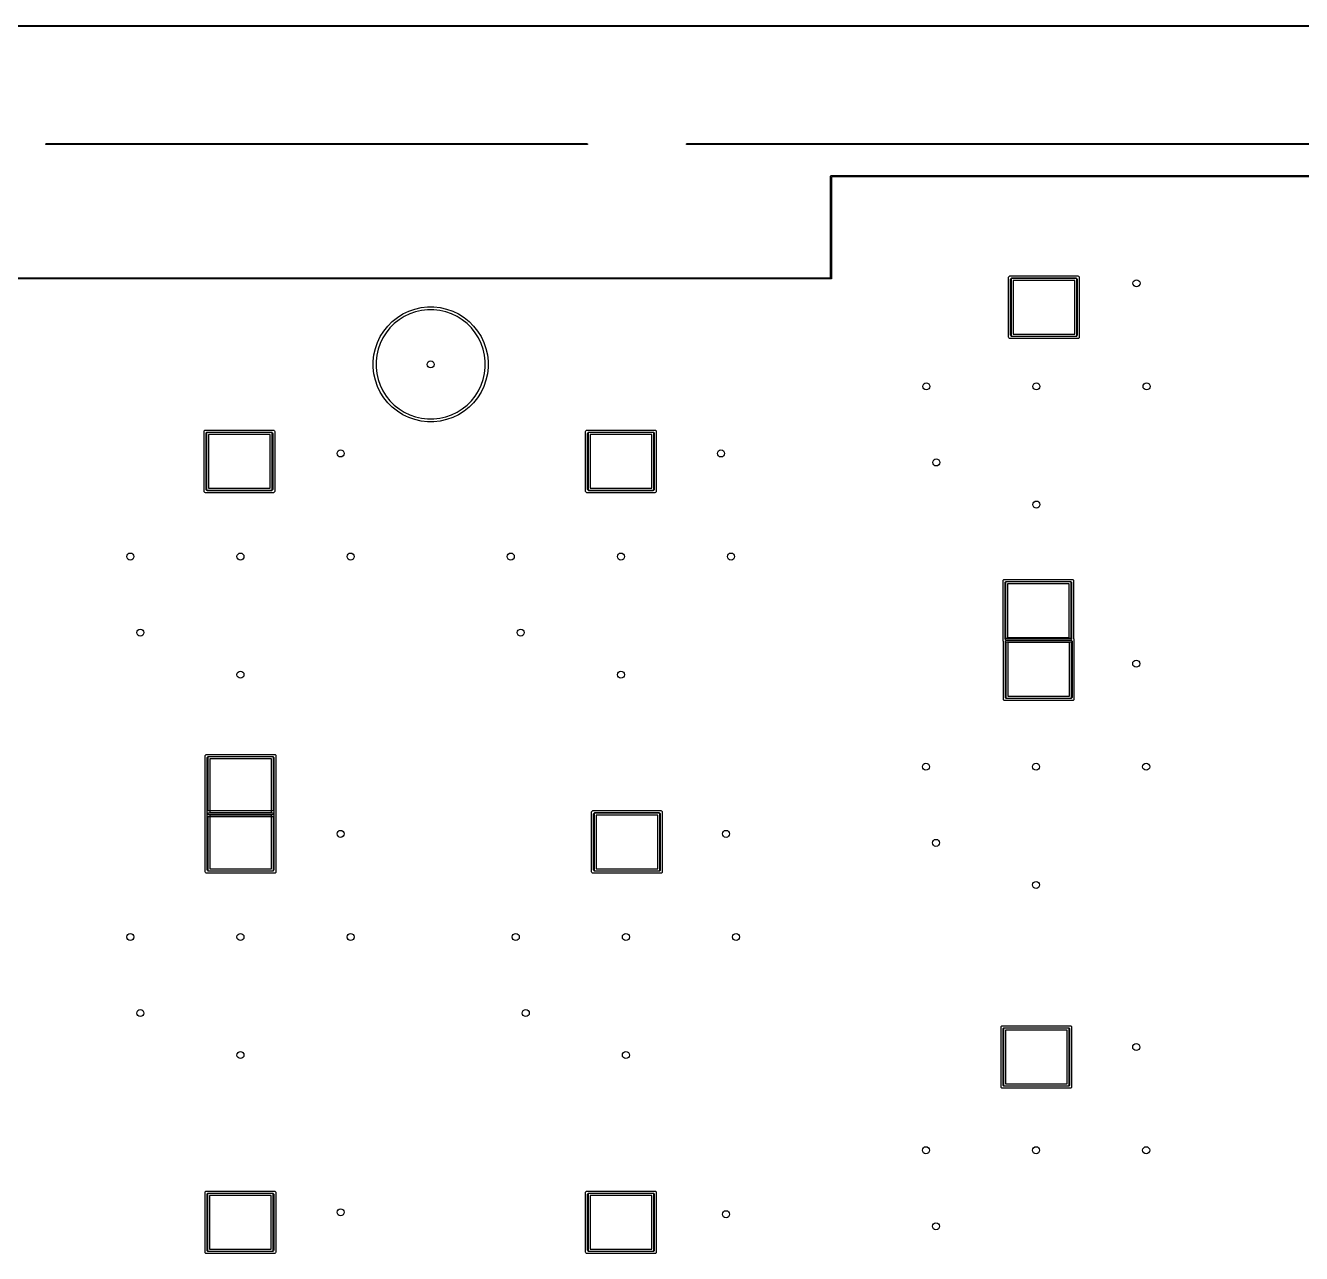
# Model space of a CAD drawing. Extents: x 2.3 to 15.6, y -7 to -1.
# Drawn here: x 10.424 to 12.933, y -4.087 to -1.672 of the extents above; entities that cross this region are included whole.
import ezdxf

# ---------------------------------------------------------------- set-up
doc = ezdxf.new("R2010")
doc.units = 0
doc.header["$MEASUREMENT"] = 0
doc.layers.add('BLACK', color=7, linetype='CONTINUOUS')

msp = doc.modelspace()

# ---------------------------------------------------------------- linework, layer by layer
at = {"layer": 'BLACK', "linetype": 'CONTINUOUS'}
for p, q in [((2.3504, -1.6722), (15.5866, -1.6722)), ((15.5856, -1.6742), (2.3514, -1.6742)), ((10.4637, -1.9051), (10.4642, -1.9046)), ((10.4637, -1.9059), (10.4637, -1.9051)), ((10.4642, -1.9064), (10.4637, -1.9059)), ((10.4642, -1.9046), (10.4646, -1.9045)), ((10.4646, -1.9065), (10.4642, -1.9064)), ((10.4646, -1.9045), (10.5236, -1.9045)), ((10.5236, -1.9065), (10.4646, -1.9065)), ((10.5236, -1.9045), (11.5276, -1.9045)), ((11.5276, -1.9065), (10.5236, -1.9065)), ((11.5276, -1.9045), (11.5279, -1.9046)), ((11.5279, -1.9064), (11.5276, -1.9065)), ((11.5279, -1.9046), (11.5285, -1.9051)), ((11.5285, -1.9059), (11.5279, -1.9064)), ((11.5285, -1.9051), (11.5285, -1.9059)), ((11.7235, -1.9051), (11.724, -1.9046)), ((11.7235, -1.9059), (11.7235, -1.9051)), ((11.724, -1.9064), (11.7235, -1.9059)), ((11.724, -1.9046), (11.7244, -1.9045)), ((11.7244, -1.9065), (11.724, -1.9064)), ((11.7244, -1.9045), (11.8976, -1.9045)), ((11.8976, -1.9065), (11.7244, -1.9065)), ((11.8976, -1.9045), (15.5856, -1.9045)), ((15.5866, -1.9065), (11.8976, -1.9065)), ((12.0069, -1.9685), (12.007, -1.9681)), ((12.0069, -2.1683), (12.0069, -1.9685)), ((12.007, -1.9681), (12.0075, -1.9676)), ((12.0075, -1.9676), (12.0079, -1.9675)), ((12.0079, -1.9675), (12.874, -1.9675)), ((12.0089, -1.9695), (12.0089, -2.1693)), ((12.874, -1.9695), (12.0089, -1.9695)), ((12.874, -1.9675), (12.9831, -1.9675)), ((12.9821, -1.9695), (12.874, -1.9695)), ((10.3622, -2.1683), (12.0069, -2.1683)), ((12.0079, -2.1703), (10.3622, -2.1703)), ((12.0083, -2.1702), (12.0079, -2.1703)), ((12.0088, -2.1697), (12.0083, -2.1702)), ((12.0089, -2.1693), (12.0088, -2.1697)), ((12.3569, -2.1671), (12.357, -2.1662)), ((12.3569, -2.2852), (12.3569, -2.1671)), ((12.357, -2.1662), (12.3583, -2.1649)), ((12.3583, -2.1649), (12.3592, -2.1648)), ((12.3592, -2.1648), (12.4931, -2.1648)), ((12.3608, -2.1711), (12.361, -2.1702)), ((12.3608, -2.2813), (12.3608, -2.1711)), ((12.361, -2.1702), (12.3623, -2.1689)), ((12.3616, -2.1695), (12.3616, -2.2829)), ((12.4907, -2.1695), (12.3616, -2.1695)), ((12.3623, -2.1689), (12.3632, -2.1687)), ((12.3632, -2.1687), (12.4891, -2.1687)), ((12.3655, -2.1734), (12.3655, -2.2789)), ((12.4868, -2.1734), (12.3655, -2.1734)), ((12.4868, -2.2789), (12.4868, -2.1734)), ((12.4891, -2.1687), (12.4901, -2.1689)), ((12.4901, -2.1689), (12.4913, -2.1702)), ((12.4907, -2.2829), (12.4907, -2.1695)), ((12.4913, -2.1702), (12.4915, -2.1711)), ((12.4915, -2.1711), (12.4915, -2.2813)), ((12.4931, -2.1648), (12.494, -2.1649)), ((12.494, -2.1649), (12.4953, -2.1662)), ((12.4953, -2.1662), (12.4954, -2.1671)), ((12.4954, -2.1671), (12.4954, -2.2852)), ((11.1772, -2.234), (11.1891, -2.2298)), ((11.1891, -2.2298), (11.2015, -2.227)), ((11.2025, -2.2326), (11.1907, -2.2353)), ((11.2015, -2.227), (11.2141, -2.2256)), ((11.2144, -2.2313), (11.2025, -2.2326)), ((11.2141, -2.2256), (11.2268, -2.2256)), ((11.2265, -2.2313), (11.2144, -2.2313)), ((11.2385, -2.2326), (11.2265, -2.2313)), ((11.2268, -2.2256), (11.2394, -2.227)), ((11.2502, -2.2353), (11.2385, -2.2326)), ((11.2394, -2.227), (11.2518, -2.2298)), ((11.2518, -2.2298), (11.2638, -2.234)), ((11.1361, -2.2632), (11.145, -2.2542)), ((11.145, -2.2542), (11.155, -2.2463)), ((11.1583, -2.2509), (11.1489, -2.2585)), ((11.155, -2.2463), (11.1657, -2.2395)), ((11.1685, -2.2445), (11.1583, -2.2509)), ((11.1657, -2.2395), (11.1772, -2.234)), ((11.1794, -2.2393), (11.1685, -2.2445)), ((11.1907, -2.2353), (11.1794, -2.2393)), ((11.2616, -2.2393), (11.2502, -2.2353)), ((11.2724, -2.2445), (11.2616, -2.2393)), ((11.2638, -2.234), (11.2752, -2.2395)), ((11.2827, -2.2509), (11.2724, -2.2445)), ((11.2752, -2.2395), (11.286, -2.2463)), ((11.2921, -2.2585), (11.2827, -2.2509)), ((11.286, -2.2463), (11.2959, -2.2542)), ((11.2959, -2.2542), (11.3049, -2.2632)), ((11.1214, -2.2838), (11.1282, -2.2731)), ((11.1328, -2.2764), (11.1264, -2.2866)), ((11.1282, -2.2731), (11.1361, -2.2632)), ((11.1404, -2.267), (11.1328, -2.2764)), ((11.1489, -2.2585), (11.1404, -2.267)), ((11.3006, -2.267), (11.2921, -2.2585)), ((11.3081, -2.2764), (11.3006, -2.267)), ((11.3049, -2.2632), (11.3128, -2.2731)), ((11.3145, -2.2866), (11.3081, -2.2764)), ((11.3128, -2.2731), (11.3195, -2.2838)), ((12.361, -2.2822), (12.3608, -2.2813)), ((12.3623, -2.2835), (12.361, -2.2822)), ((12.3616, -2.2829), (12.4907, -2.2829)), ((12.3655, -2.2789), (12.4868, -2.2789)), ((12.4913, -2.2822), (12.4901, -2.2835)), ((12.4915, -2.2813), (12.4913, -2.2822)), ((11.1089, -2.3196), (11.1117, -2.3072)), ((11.1117, -2.3072), (11.1159, -2.2953)), ((11.1159, -2.2953), (11.1214, -2.2838)), ((11.1212, -2.2975), (11.1172, -2.3088)), ((11.1264, -2.2866), (11.1212, -2.2975)), ((11.3197, -2.2975), (11.3145, -2.2866)), ((11.3195, -2.2838), (11.325, -2.2953)), ((11.3237, -2.3088), (11.3197, -2.2975)), ((11.325, -2.2953), (11.3292, -2.3072)), ((11.3292, -2.3072), (11.3321, -2.3196)), ((12.357, -2.2861), (12.3569, -2.2852)), ((12.3583, -2.2874), (12.357, -2.2861)), ((12.3592, -2.2876), (12.3583, -2.2874)), ((12.4931, -2.2876), (12.3592, -2.2876)), ((12.3632, -2.2837), (12.3623, -2.2835)), ((12.4891, -2.2837), (12.3632, -2.2837)), ((12.4901, -2.2835), (12.4891, -2.2837)), ((12.494, -2.2874), (12.4931, -2.2876)), ((12.4953, -2.2861), (12.494, -2.2874)), ((12.4954, -2.2852), (12.4953, -2.2861)), ((11.1075, -2.3322), (11.1089, -2.3196)), ((11.1075, -2.3326), (11.1075, -2.3322)), ((11.1075, -2.3449), (11.1075, -2.3326)), ((11.1145, -2.3206), (11.1132, -2.3326)), ((11.1132, -2.3326), (11.1132, -2.3446)), ((11.1172, -2.3088), (11.1145, -2.3206)), ((11.3264, -2.3206), (11.3237, -2.3088)), ((11.3278, -2.3326), (11.3264, -2.3206)), ((11.3278, -2.3446), (11.3278, -2.3326)), ((11.3321, -2.3196), (11.3335, -2.3322)), ((11.3335, -2.3322), (11.3335, -2.3449)), ((11.1089, -2.3575), (11.1075, -2.3449)), ((11.1117, -2.3699), (11.1089, -2.3575)), ((11.1132, -2.3446), (11.1145, -2.3566)), ((11.1145, -2.3566), (11.1172, -2.3683)), ((11.3237, -2.3683), (11.3264, -2.3566)), ((11.3264, -2.3566), (11.3278, -2.3446)), ((11.3321, -2.3575), (11.3292, -2.3699)), ((11.3335, -2.3449), (11.3321, -2.3575)), ((11.1159, -2.3819), (11.1117, -2.3699)), ((11.1214, -2.3933), (11.1159, -2.3819)), ((11.1172, -2.3683), (11.1212, -2.3797)), ((11.1212, -2.3797), (11.1264, -2.3906)), ((11.3145, -2.3906), (11.3197, -2.3797)), ((11.325, -2.3819), (11.3195, -2.3933)), ((11.3197, -2.3797), (11.3237, -2.3683)), ((11.3292, -2.3699), (11.325, -2.3819)), ((11.1282, -2.4041), (11.1214, -2.3933)), ((11.1264, -2.3906), (11.1328, -2.4008)), ((11.1361, -2.414), (11.1282, -2.4041)), ((11.1328, -2.4008), (11.1404, -2.4102)), ((11.3006, -2.4102), (11.3081, -2.4008)), ((11.3128, -2.4041), (11.3049, -2.414)), ((11.3081, -2.4008), (11.3145, -2.3906)), ((11.3195, -2.3933), (11.3128, -2.4041)), ((11.145, -2.423), (11.1361, -2.414)), ((11.1404, -2.4102), (11.1489, -2.4187)), ((11.155, -2.4309), (11.145, -2.423)), ((11.1489, -2.4187), (11.1583, -2.4262)), ((11.1657, -2.4376), (11.155, -2.4309)), ((11.1583, -2.4262), (11.1685, -2.4326)), ((11.1685, -2.4326), (11.1794, -2.4379)), ((11.2616, -2.4379), (11.2724, -2.4326)), ((11.2724, -2.4326), (11.2827, -2.4262)), ((11.286, -2.4309), (11.2752, -2.4376)), ((11.2827, -2.4262), (11.2921, -2.4187)), ((11.2959, -2.423), (11.286, -2.4309)), ((11.2921, -2.4187), (11.3006, -2.4102)), ((11.3049, -2.414), (11.2959, -2.423)), ((11.1772, -2.4432), (11.1657, -2.4376)), ((11.1891, -2.4473), (11.1772, -2.4432)), ((11.1794, -2.4379), (11.1907, -2.4418)), ((11.2015, -2.4502), (11.1891, -2.4473)), ((11.1907, -2.4418), (11.2025, -2.4445)), ((11.2141, -2.4516), (11.2015, -2.4502)), ((11.2025, -2.4445), (11.2144, -2.4459)), ((11.2268, -2.4516), (11.2141, -2.4516)), ((11.2144, -2.4459), (11.2265, -2.4459)), ((11.2265, -2.4459), (11.2385, -2.4445)), ((11.2394, -2.4502), (11.2268, -2.4516)), ((11.2385, -2.4445), (11.2502, -2.4418)), ((11.2518, -2.4473), (11.2394, -2.4502)), ((11.2502, -2.4418), (11.2616, -2.4379)), ((11.2638, -2.4432), (11.2518, -2.4473)), ((11.2752, -2.4376), (11.2638, -2.4432)), ((10.7752, -2.4705), (10.7754, -2.4696)), ((10.7752, -2.5886), (10.7752, -2.4705)), ((10.7754, -2.4696), (10.7767, -2.4683)), ((10.7767, -2.4683), (10.7776, -2.4681)), ((10.7776, -2.4681), (10.9114, -2.4681)), ((10.7791, -2.4744), (10.7793, -2.4735)), ((10.7791, -2.5846), (10.7791, -2.4744)), ((10.7793, -2.4735), (10.7806, -2.4722)), ((10.7799, -2.4728), (10.7799, -2.5862)), ((10.9091, -2.4728), (10.7799, -2.4728)), ((10.7806, -2.4722), (10.7815, -2.472)), ((10.7815, -2.472), (10.9075, -2.472)), ((10.7839, -2.4768), (10.7839, -2.5823)), ((10.9051, -2.4768), (10.7839, -2.4768)), ((10.9051, -2.5823), (10.9051, -2.4768)), ((10.9075, -2.472), (10.9084, -2.4722)), ((10.9084, -2.4722), (10.9097, -2.4735)), ((10.9091, -2.5862), (10.9091, -2.4728)), ((10.9097, -2.4735), (10.9098, -2.4744)), ((10.9098, -2.4744), (10.9098, -2.5846)), ((10.9114, -2.4681), (10.9123, -2.4683)), ((10.9123, -2.4683), (10.9136, -2.4696)), ((10.9136, -2.4696), (10.9138, -2.4705)), ((10.9138, -2.4705), (10.9138, -2.5886)), ((11.5252, -2.4705), (11.5254, -2.4696)), ((11.5252, -2.5886), (11.5252, -2.4705)), ((11.5254, -2.4696), (11.5267, -2.4683)), ((11.5267, -2.4683), (11.5276, -2.4681)), ((11.5276, -2.4681), (11.6614, -2.4681)), ((11.5291, -2.4744), (11.5293, -2.4735)), ((11.5291, -2.5846), (11.5291, -2.4744)), ((11.5293, -2.4735), (11.5306, -2.4722)), ((11.5299, -2.4728), (11.5299, -2.5862)), ((11.6591, -2.4728), (11.5299, -2.4728)), ((11.5306, -2.4722), (11.5315, -2.472)), ((11.5315, -2.472), (11.6575, -2.472)), ((11.5339, -2.4768), (11.5339, -2.5823)), ((11.6551, -2.4768), (11.5339, -2.4768)), ((11.6551, -2.5823), (11.6551, -2.4768)), ((11.6575, -2.472), (11.6584, -2.4722)), ((11.6584, -2.4722), (11.6597, -2.4735)), ((11.6591, -2.5862), (11.6591, -2.4728)), ((11.6597, -2.4735), (11.6598, -2.4744)), ((11.6598, -2.4744), (11.6598, -2.5846)), ((11.6614, -2.4681), (11.6623, -2.4683)), ((11.6623, -2.4683), (11.6636, -2.4696)), ((11.6636, -2.4696), (11.6638, -2.4705)), ((11.6638, -2.4705), (11.6638, -2.5886)), ((10.7839, -2.5823), (10.9051, -2.5823)), ((11.5339, -2.5823), (11.6551, -2.5823)), ((10.7754, -2.5895), (10.7752, -2.5886)), ((10.7767, -2.5908), (10.7754, -2.5895)), ((10.7776, -2.5909), (10.7767, -2.5908)), ((10.9114, -2.5909), (10.7776, -2.5909)), ((10.7793, -2.5855), (10.7791, -2.5846)), ((10.7806, -2.5868), (10.7793, -2.5855)), ((10.7799, -2.5862), (10.9091, -2.5862)), ((10.7815, -2.587), (10.7806, -2.5868)), ((10.9075, -2.587), (10.7815, -2.587)), ((10.9084, -2.5868), (10.9075, -2.587)), ((10.9097, -2.5855), (10.9084, -2.5868)), ((10.9098, -2.5846), (10.9097, -2.5855)), ((10.9123, -2.5908), (10.9114, -2.5909)), ((10.9136, -2.5895), (10.9123, -2.5908)), ((10.9138, -2.5886), (10.9136, -2.5895)), ((11.5254, -2.5895), (11.5252, -2.5886)), ((11.5267, -2.5908), (11.5254, -2.5895)), ((11.5276, -2.5909), (11.5267, -2.5908)), ((11.6614, -2.5909), (11.5276, -2.5909)), ((11.5293, -2.5855), (11.5291, -2.5846)), ((11.5306, -2.5868), (11.5293, -2.5855)), ((11.5299, -2.5862), (11.6591, -2.5862)), ((11.5315, -2.587), (11.5306, -2.5868)), ((11.6575, -2.587), (11.5315, -2.587)), ((11.6584, -2.5868), (11.6575, -2.587)), ((11.6597, -2.5855), (11.6584, -2.5868)), ((11.6598, -2.5846), (11.6597, -2.5855)), ((11.6623, -2.5908), (11.6614, -2.5909)), ((11.6636, -2.5895), (11.6623, -2.5908)), ((11.6638, -2.5886), (11.6636, -2.5895)), ((12.346, -2.7641), (12.3462, -2.7632)), ((12.346, -2.8822), (12.346, -2.7641)), ((12.3462, -2.7632), (12.3475, -2.7619)), ((12.3475, -2.7619), (12.3484, -2.7618)), ((12.3484, -2.7618), (12.4822, -2.7618)), ((12.3499, -2.7681), (12.3501, -2.7672)), ((12.3499, -2.8783), (12.3499, -2.7681)), ((12.3501, -2.7672), (12.3514, -2.7659)), ((12.3507, -2.7665), (12.3507, -2.8769)), ((12.4799, -2.7665), (12.3507, -2.7665)), ((12.3514, -2.7659), (12.3523, -2.7657)), ((12.3523, -2.7657), (12.4783, -2.7657)), ((12.3547, -2.7704), (12.3547, -2.8759)), ((12.4759, -2.7704), (12.3547, -2.7704)), ((12.4759, -2.8759), (12.4759, -2.7704)), ((12.4783, -2.7657), (12.4792, -2.7659)), ((12.4792, -2.7659), (12.4805, -2.7672)), ((12.4799, -2.8769), (12.4799, -2.7665)), ((12.4805, -2.7672), (12.4807, -2.7681)), ((12.4807, -2.7681), (12.4807, -2.8783)), ((12.4822, -2.7618), (12.4831, -2.7619)), ((12.4831, -2.7619), (12.4844, -2.7632)), ((12.4844, -2.7632), (12.4846, -2.7641)), ((12.4846, -2.7641), (12.4846, -2.8776)), ((12.3462, -2.8831), (12.346, -2.8822)), ((12.3469, -2.8838), (12.3462, -2.8831)), ((12.3469, -2.9973), (12.3469, -2.8838)), ((12.3501, -2.8792), (12.3499, -2.8783)), ((12.3514, -2.8805), (12.3501, -2.8792)), ((12.3507, -2.8769), (12.4799, -2.8769)), ((12.3508, -2.8831), (12.351, -2.8822)), ((12.3508, -2.9934), (12.3508, -2.8831)), ((12.351, -2.8822), (12.3523, -2.881)), ((12.3523, -2.8807), (12.3514, -2.8805)), ((12.3516, -2.8846), (12.3516, -2.995)), ((12.4807, -2.8846), (12.3516, -2.8846)), ((12.4783, -2.8807), (12.3523, -2.8807)), ((12.3523, -2.881), (12.3532, -2.8808)), ((12.3532, -2.8808), (12.4791, -2.8808)), ((12.3547, -2.8759), (12.4759, -2.8759)), ((12.4792, -2.8805), (12.4783, -2.8807)), ((12.4791, -2.8808), (12.4801, -2.881)), ((12.4805, -2.8792), (12.4792, -2.8805)), ((12.4801, -2.881), (12.4813, -2.8822)), ((12.4807, -2.8783), (12.4805, -2.8792)), ((12.4807, -2.995), (12.4807, -2.8846)), ((12.4813, -2.8822), (12.4815, -2.8831)), ((12.4815, -2.8831), (12.4815, -2.9934)), ((12.4846, -2.8776), (12.4853, -2.8783)), ((12.4853, -2.8783), (12.4854, -2.8792)), ((12.4854, -2.8792), (12.4854, -2.9973)), ((12.3555, -2.8855), (12.3555, -2.991)), ((12.4768, -2.8855), (12.3555, -2.8855)), ((12.4768, -2.991), (12.4768, -2.8855)), ((12.347, -2.9982), (12.3469, -2.9973)), ((12.3483, -2.9995), (12.347, -2.9982)), ((12.3492, -2.9997), (12.3483, -2.9995)), ((12.4831, -2.9997), (12.3492, -2.9997)), ((12.351, -2.9943), (12.3508, -2.9934)), ((12.3523, -2.9956), (12.351, -2.9943)), ((12.3516, -2.995), (12.4807, -2.995)), ((12.3532, -2.9957), (12.3523, -2.9956)), ((12.4791, -2.9957), (12.3532, -2.9957)), ((12.3555, -2.991), (12.4768, -2.991)), ((12.4801, -2.9956), (12.4791, -2.9957)), ((12.4813, -2.9943), (12.4801, -2.9956)), ((12.4815, -2.9934), (12.4813, -2.9943)), ((12.484, -2.9995), (12.4831, -2.9997)), ((12.4853, -2.9982), (12.484, -2.9995)), ((12.4854, -2.9973), (12.4853, -2.9982)), ((10.7773, -3.1078), (10.7774, -3.1069)), ((10.7773, -3.2185), (10.7773, -3.1078)), ((10.7774, -3.1069), (10.7787, -3.1057)), ((10.7787, -3.1057), (10.7796, -3.1055)), ((10.7796, -3.1055), (10.9135, -3.1055)), ((10.7812, -3.1118), (10.7814, -3.1109)), ((10.7814, -3.1109), (10.7827, -3.1096)), ((10.782, -3.1102), (10.782, -3.2161)), ((10.9111, -3.1102), (10.782, -3.1102)), ((10.7827, -3.1096), (10.7836, -3.1094)), ((10.7836, -3.1094), (10.9095, -3.1094)), ((10.9095, -3.1094), (10.9104, -3.1096)), ((10.9104, -3.1096), (10.9117, -3.1109)), ((10.9111, -3.2161), (10.9111, -3.1102)), ((10.9117, -3.1109), (10.9119, -3.1118)), ((10.9135, -3.1055), (10.9144, -3.1057)), ((10.9144, -3.1057), (10.9157, -3.1069)), ((10.9157, -3.1069), (10.9158, -3.1078)), ((10.9158, -3.1078), (10.9158, -3.2185)), ((10.7812, -3.222), (10.7812, -3.1118)), ((10.7859, -3.1141), (10.7859, -3.2196)), ((10.9072, -3.1141), (10.7859, -3.1141)), ((10.9072, -3.2196), (10.9072, -3.1141)), ((10.9119, -3.1118), (10.9119, -3.222)), ((10.7773, -3.3366), (10.7773, -3.2185)), ((10.7812, -3.2222), (10.7812, -3.222)), ((10.7812, -3.2224), (10.7812, -3.2222)), ((10.7812, -3.3327), (10.7812, -3.2224)), ((10.782, -3.2161), (10.9111, -3.2161)), ((10.782, -3.2209), (10.782, -3.2236)), ((10.9111, -3.2209), (10.782, -3.2209)), ((10.782, -3.2236), (10.9111, -3.2236)), ((10.782, -3.2283), (10.782, -3.3343)), ((10.9111, -3.2283), (10.782, -3.2283)), ((10.7859, -3.2196), (10.9072, -3.2196)), ((10.7859, -3.2248), (10.7859, -3.3303)), ((10.9072, -3.2248), (10.7859, -3.2248)), ((10.9072, -3.3303), (10.9072, -3.2248)), ((10.9111, -3.2236), (10.9111, -3.2209)), ((10.9111, -3.3343), (10.9111, -3.2283)), ((10.9119, -3.222), (10.9119, -3.2222)), ((10.9119, -3.2222), (10.9119, -3.2224)), ((10.9119, -3.2224), (10.9119, -3.3327)), ((10.9158, -3.2185), (10.9158, -3.3366)), ((11.537, -3.2185), (11.5372, -3.2176)), ((11.537, -3.3366), (11.537, -3.2185)), ((11.5372, -3.2176), (11.5385, -3.2163)), ((11.5385, -3.2163), (11.5394, -3.2161)), ((11.5394, -3.2161), (11.6732, -3.2161)), ((11.5409, -3.2224), (11.5411, -3.2215)), ((11.5409, -3.3327), (11.5409, -3.2224)), ((11.5411, -3.2215), (11.5424, -3.2203)), ((11.5417, -3.2209), (11.5417, -3.3343)), ((11.6709, -3.2209), (11.5417, -3.2209)), ((11.5424, -3.2203), (11.5433, -3.2201)), ((11.5433, -3.2201), (11.6693, -3.2201)), ((11.5457, -3.2248), (11.5457, -3.3303)), ((11.6669, -3.2248), (11.5457, -3.2248)), ((11.6669, -3.3303), (11.6669, -3.2248)), ((11.6693, -3.2201), (11.6702, -3.2203)), ((11.6702, -3.2203), (11.6715, -3.2215)), ((11.6709, -3.3343), (11.6709, -3.2209)), ((11.6715, -3.2215), (11.6717, -3.2224)), ((11.6717, -3.2224), (11.6717, -3.3327)), ((11.6732, -3.2161), (11.6741, -3.2163)), ((11.6741, -3.2163), (11.6754, -3.2176)), ((11.6754, -3.2176), (11.6756, -3.2185)), ((11.6756, -3.2185), (11.6756, -3.3366)), ((10.7774, -3.3375), (10.7773, -3.3366)), ((10.7814, -3.3336), (10.7812, -3.3327)), ((10.7827, -3.3349), (10.7814, -3.3336)), ((10.782, -3.3343), (10.9111, -3.3343)), ((10.7836, -3.335), (10.7827, -3.3349)), ((10.9095, -3.335), (10.7836, -3.335)), ((10.7859, -3.3303), (10.9072, -3.3303)), ((10.9104, -3.3349), (10.9095, -3.335)), ((10.9117, -3.3336), (10.9104, -3.3349)), ((10.9119, -3.3327), (10.9117, -3.3336)), ((10.9158, -3.3366), (10.9157, -3.3375)), ((11.5372, -3.3375), (11.537, -3.3366)), ((11.5411, -3.3336), (11.5409, -3.3327)), ((11.5424, -3.3349), (11.5411, -3.3336)), ((11.5417, -3.3343), (11.6709, -3.3343)), ((11.5433, -3.335), (11.5424, -3.3349)), ((11.6693, -3.335), (11.5433, -3.335)), ((11.5457, -3.3303), (11.6669, -3.3303)), ((11.6702, -3.3349), (11.6693, -3.335)), ((11.6715, -3.3336), (11.6702, -3.3349)), ((11.6717, -3.3327), (11.6715, -3.3336)), ((11.6756, -3.3366), (11.6754, -3.3375)), ((10.7787, -3.3388), (10.7774, -3.3375)), ((10.7796, -3.339), (10.7787, -3.3388)), ((10.9135, -3.339), (10.7796, -3.339)), ((10.9144, -3.3388), (10.9135, -3.339)), ((10.9157, -3.3375), (10.9144, -3.3388)), ((11.5385, -3.3388), (11.5372, -3.3375)), ((11.5394, -3.339), (11.5385, -3.3388)), ((11.6732, -3.339), (11.5394, -3.339)), ((11.6741, -3.3388), (11.6732, -3.339)), ((11.6754, -3.3375), (11.6741, -3.3388)), ((12.3421, -3.6417), (12.3423, -3.6408)), ((12.3421, -3.7598), (12.3421, -3.6417)), ((12.3423, -3.6408), (12.3436, -3.6395)), ((12.3436, -3.6395), (12.3445, -3.6394)), ((12.3445, -3.6394), (12.4783, -3.6394)), ((12.3461, -3.6457), (12.3462, -3.6448)), ((12.3461, -3.7559), (12.3461, -3.6457)), ((12.3462, -3.6448), (12.3475, -3.6435)), ((12.3469, -3.6441), (12.3469, -3.7575)), ((12.476, -3.6441), (12.3469, -3.6441)), ((12.3475, -3.6435), (12.3484, -3.6433)), ((12.3484, -3.6433), (12.4744, -3.6433)), ((12.3508, -3.648), (12.3508, -3.7535)), ((12.472, -3.648), (12.3508, -3.648)), ((12.472, -3.7535), (12.472, -3.648)), ((12.4744, -3.6433), (12.4753, -3.6435)), ((12.4753, -3.6435), (12.4766, -3.6448)), ((12.476, -3.7575), (12.476, -3.6441)), ((12.4766, -3.6448), (12.4768, -3.6457)), ((12.4768, -3.6457), (12.4768, -3.7559)), ((12.4783, -3.6394), (12.4793, -3.6395)), ((12.4793, -3.6395), (12.4805, -3.6408)), ((12.4805, -3.6408), (12.4807, -3.6417)), ((12.4807, -3.6417), (12.4807, -3.7598)), ((12.3423, -3.7607), (12.3421, -3.7598)), ((12.3436, -3.762), (12.3423, -3.7607)), ((12.3445, -3.7622), (12.3436, -3.762)), ((12.4783, -3.7622), (12.3445, -3.7622)), ((12.3462, -3.7568), (12.3461, -3.7559)), ((12.3475, -3.7581), (12.3462, -3.7568)), ((12.3469, -3.7575), (12.476, -3.7575)), ((12.3484, -3.7583), (12.3475, -3.7581)), ((12.4744, -3.7583), (12.3484, -3.7583)), ((12.3508, -3.7535), (12.472, -3.7535)), ((12.4753, -3.7581), (12.4744, -3.7583)), ((12.4766, -3.7568), (12.4753, -3.7581)), ((12.4768, -3.7559), (12.4766, -3.7568)), ((12.4793, -3.762), (12.4783, -3.7622)), ((12.4805, -3.7607), (12.4793, -3.762)), ((12.4807, -3.7598), (12.4805, -3.7607)), ((10.7772, -3.9665), (10.7773, -3.9656)), ((10.7772, -4.0846), (10.7772, -3.9665)), ((10.7773, -3.9656), (10.7786, -3.9644)), ((10.7786, -3.9644), (10.7795, -3.9642)), ((10.7795, -3.9642), (10.9134, -3.9642)), ((10.7811, -3.9705), (10.7813, -3.9696)), ((10.7811, -4.0807), (10.7811, -3.9705)), ((10.7813, -3.9696), (10.7826, -3.9683)), ((10.7819, -3.9689), (10.7819, -4.0823)), ((10.911, -3.9689), (10.7819, -3.9689)), ((10.7826, -3.9683), (10.7835, -3.9681)), ((10.7835, -3.9681), (10.9094, -3.9681)), ((10.7858, -3.9728), (10.7858, -4.0783)), ((10.9071, -3.9728), (10.7858, -3.9728)), ((10.9071, -4.0783), (10.9071, -3.9728)), ((10.9094, -3.9681), (10.9104, -3.9683)), ((10.9104, -3.9683), (10.9116, -3.9696)), ((10.911, -4.0823), (10.911, -3.9689)), ((10.9116, -3.9696), (10.9118, -3.9705)), ((10.9118, -3.9705), (10.9118, -4.0807)), ((10.9134, -3.9642), (10.9143, -3.9644)), ((10.9143, -3.9644), (10.9156, -3.9656)), ((10.9156, -3.9656), (10.9157, -3.9665)), ((10.9157, -3.9665), (10.9157, -4.0846)), ((11.5252, -3.9665), (11.5254, -3.9656)), ((11.5252, -4.0846), (11.5252, -3.9665)), ((11.5254, -3.9656), (11.5267, -3.9644)), ((11.5267, -3.9644), (11.5276, -3.9642)), ((11.5276, -3.9642), (11.6614, -3.9642)), ((11.5291, -3.9705), (11.5293, -3.9696)), ((11.5291, -4.0807), (11.5291, -3.9705)), ((11.5293, -3.9696), (11.5306, -3.9683)), ((11.5299, -3.9689), (11.5299, -4.0823)), ((11.6591, -3.9689), (11.5299, -3.9689)), ((11.5306, -3.9683), (11.5315, -3.9681)), ((11.5315, -3.9681), (11.6575, -3.9681)), ((11.5339, -3.9728), (11.5339, -4.0783)), ((11.6551, -3.9728), (11.5339, -3.9728)), ((11.6551, -4.0783), (11.6551, -3.9728)), ((11.6575, -3.9681), (11.6584, -3.9683)), ((11.6584, -3.9683), (11.6597, -3.9696)), ((11.6591, -4.0823), (11.6591, -3.9689)), ((11.6597, -3.9696), (11.6598, -3.9705)), ((11.6598, -3.9705), (11.6598, -4.0807)), ((11.6614, -3.9642), (11.6623, -3.9644)), ((11.6623, -3.9644), (11.6636, -3.9656)), ((11.6636, -3.9656), (11.6638, -3.9665)), ((11.6638, -3.9665), (11.6638, -4.0846)), ((10.7773, -4.0855), (10.7772, -4.0846)), ((10.7786, -4.0868), (10.7773, -4.0855)), ((10.7795, -4.087), (10.7786, -4.0868)), ((10.9134, -4.087), (10.7795, -4.087)), ((10.7813, -4.0816), (10.7811, -4.0807)), ((10.7826, -4.0829), (10.7813, -4.0816)), ((10.7819, -4.0823), (10.911, -4.0823)), ((10.7835, -4.0831), (10.7826, -4.0829)), ((10.9094, -4.0831), (10.7835, -4.0831)), ((10.7858, -4.0783), (10.9071, -4.0783)), ((10.9104, -4.0829), (10.9094, -4.0831)), ((10.9116, -4.0816), (10.9104, -4.0829)), ((10.9118, -4.0807), (10.9116, -4.0816)), ((10.9143, -4.0868), (10.9134, -4.087)), ((10.9156, -4.0855), (10.9143, -4.0868)), ((10.9157, -4.0846), (10.9156, -4.0855)), ((11.5254, -4.0855), (11.5252, -4.0846)), ((11.5267, -4.0868), (11.5254, -4.0855)), ((11.5276, -4.087), (11.5267, -4.0868)), ((11.6614, -4.087), (11.5276, -4.087)), ((11.5293, -4.0816), (11.5291, -4.0807)), ((11.5306, -4.0829), (11.5293, -4.0816)), ((11.5299, -4.0823), (11.6591, -4.0823)), ((11.5315, -4.0831), (11.5306, -4.0829)), ((11.6575, -4.0831), (11.5315, -4.0831)), ((11.5339, -4.0783), (11.6551, -4.0783)), ((11.6584, -4.0829), (11.6575, -4.0831)), ((11.6597, -4.0816), (11.6584, -4.0829)), ((11.6598, -4.0807), (11.6597, -4.0816)), ((11.6623, -4.0868), (11.6614, -4.087)), ((11.6636, -4.0855), (11.6623, -4.0868)), ((11.6638, -4.0846), (11.6636, -4.0855))]:
    msp.add_line(p, q, dxfattribs=at)
at = {"layer": 'BLACK'}
for centre in [(12.6083, -2.1791), (12.6083, -2.1791), (12.6083, -2.1791), (11.2205, -2.3386), (11.2205, -2.3386), (11.2205, -2.3386), (12.1949, -2.3819), (12.1949, -2.3819), (12.1949, -2.3819), (12.4114, -2.3819), (12.4114, -2.3819), (12.4114, -2.3819), (12.628, -2.3819), (12.628, -2.3819), (12.628, -2.3819), (11.0433, -2.5138), (11.0433, -2.5138), (11.0433, -2.5138), (11.7913, -2.5138), (11.7913, -2.5138), (11.7913, -2.5138), (12.2146, -2.5315), (12.2146, -2.5315), (12.2146, -2.5315), (12.4114, -2.6142), (12.4114, -2.6142), (12.4114, -2.6142), (10.6299, -2.7165), (10.6299, -2.7165), (10.6299, -2.7165), (10.8465, -2.7165), (10.8465, -2.7165), (10.8465, -2.7165), (11.063, -2.7165), (11.063, -2.7165), (11.063, -2.7165), (11.378, -2.7165), (11.378, -2.7165), (11.378, -2.7165), (11.5945, -2.7165), (11.5945, -2.7165), (11.5945, -2.7165), (11.811, -2.7165), (11.811, -2.7165), (11.811, -2.7165), (10.6496, -2.8661), (10.6496, -2.8661), (10.6496, -2.8661), (11.3976, -2.8661), (11.3976, -2.8661), (11.3976, -2.8661), (12.6077, -2.9272), (12.6077, -2.9272), (12.6077, -2.9272), (10.8465, -2.9488), (10.8465, -2.9488), (10.8465, -2.9488), (11.5945, -2.9488), (11.5945, -2.9488), (11.5945, -2.9488), (12.1943, -3.1299), (12.1943, -3.1299), (12.1943, -3.1299), (12.4108, -3.1299), (12.4108, -3.1299), (12.4108, -3.1299), (12.6273, -3.1299), (12.6273, -3.1299), (12.6273, -3.1299), (11.0433, -3.2618), (11.0433, -3.2618), (11.0433, -3.2618), (11.8012, -3.2618), (11.8012, -3.2618), (11.8012, -3.2618), (12.214, -3.2795), (12.214, -3.2795), (12.214, -3.2795), (12.4108, -3.3622), (12.4108, -3.3622), (12.4108, -3.3622), (10.6299, -3.4646), (10.6299, -3.4646), (10.6299, -3.4646), (10.8465, -3.4646), (10.8465, -3.4646), (10.8465, -3.4646), (11.063, -3.4646), (11.063, -3.4646), (11.063, -3.4646), (11.3878, -3.4646), (11.3878, -3.4646), (11.3878, -3.4646), (11.6043, -3.4646), (11.6043, -3.4646), (11.6043, -3.4646), (11.8209, -3.4646), (11.8209, -3.4646), (11.8209, -3.4646), (10.6496, -3.6142), (10.6496, -3.6142), (10.6496, -3.6142), (11.4075, -3.6142), (11.4075, -3.6142), (11.4075, -3.6142), (12.6077, -3.6811), (12.6077, -3.6811), (12.6077, -3.6811), (10.8465, -3.6969), (10.8465, -3.6969), (10.8465, -3.6969), (11.6043, -3.6969), (11.6043, -3.6969), (11.6043, -3.6969), (12.1943, -3.8839), (12.1943, -3.8839), (12.1943, -3.8839), (12.4108, -3.8839), (12.4108, -3.8839), (12.4108, -3.8839), (12.6273, -3.8839), (12.6273, -3.8839), (12.6273, -3.8839), (11.0433, -4.0059), (11.0433, -4.0059), (11.0433, -4.0059), (11.8012, -4.0098), (11.8012, -4.0098), (11.8012, -4.0098), (12.214, -4.0335), (12.214, -4.0335), (12.214, -4.0335)]:
    msp.add_circle(centre, 0.00689, dxfattribs=at)

doc.saveas('drawing.dxf')
